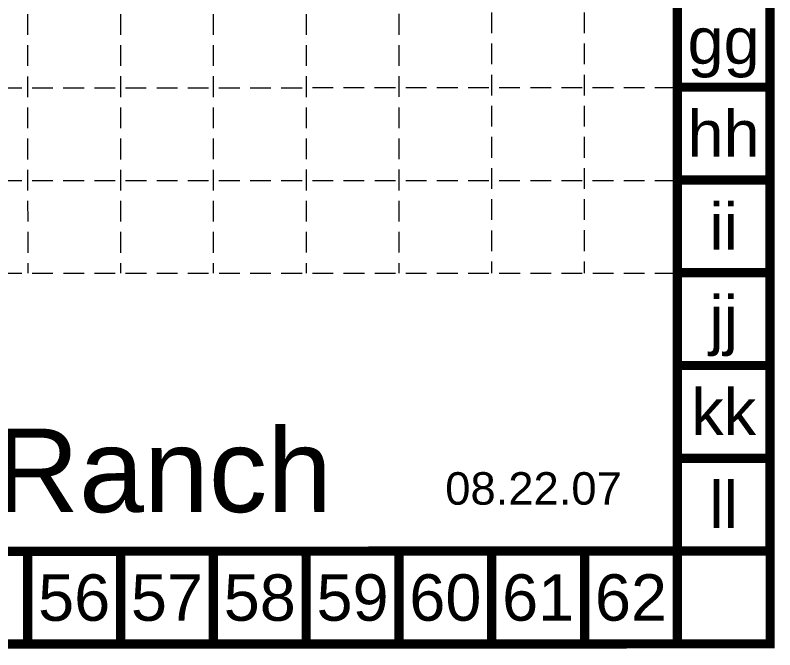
# Model space of a CAD drawing. Extents: x -500 to 2880, y -1767 to 500.
# Drawn here: x 2491.5 to 2880.3, y -1767.4 to -1442.5 of the extents above; entities that cross this region are included whole.
import ezdxf
from ezdxf.enums import TextEntityAlignment as Align

# ---------------------------------------------------------------- set-up
doc = ezdxf.new("R2010")
doc.units = 0
doc.header["$LTSCALE"] = 25
doc.header["$MEASUREMENT"] = 0
doc.linetypes.add('HIDDEN', pattern=[0.375, 0.25, -0.125])
doc.layers.get('0').update_dxf_attribs({"linetype": 'CONTINUOUS'})
doc.layers.add('BASE', color=7, linetype='CONTINUOUS')
doc.layers.add('GRID', color=254, linetype='HIDDEN')
doc.styles.get("Standard").update_dxf_attribs({"font": 'ARIAL.TTF'})

msp = doc.modelspace()

# ---------------------------------------------------------------- linework, layer by layer
at = {"layer": 'BASE', "color": 9}
msp.add_line((2829.99, 88.16), (2830.4, -1716.84), dxfattribs=at)
at = {"layer": 'BASE', "const_width": 4.75}
for points in [[(-162.09, -1765.02), (2877.91, -1764.33), (2877.48, 135.67), (-162.52, 134.98)], [(-114.6, -1717.51), (2830.4, -1716.84), (2829.99, 88.16), (-115.01, 87.49)]]:
    msp.add_lwpolyline(points, close=True, dxfattribs=at)
for points in [[(2877.85, -1479.33), (2830.35, -1479.34)], [(2877.86, -1526.83), (2830.36, -1526.84)], [(2877.87, -1574.33), (2830.37, -1574.34)], [(2877.88, -1621.83), (2830.38, -1621.84)], [(2877.89, -1669.33), (2830.39, -1669.34)], [(2497.91, -1764.42), (2497.9, -1716.92)], [(2545.41, -1764.41), (2545.4, -1716.91)], [(2592.91, -1764.4), (2592.9, -1716.9)], [(2640.41, -1764.38), (2640.4, -1716.88)], [(2687.91, -1764.37), (2687.9, -1716.87)], [(2735.41, -1764.36), (2735.4, -1716.86)], [(2782.91, -1764.35), (2782.9, -1716.85)], [(2877.9, -1716.83), (2830.4, -1716.84)], [(2830.41, -1764.34), (2830.4, -1716.84)]]:
    msp.add_lwpolyline(points, dxfattribs=at)
at = {"layer": 'GRID', "color": 252, "linetype": 'HIDDEN', "lineweight": 0, "ltscale": 1.7}
for p, q in [((2497.49, 88.08), (2497.87, -1574.63)), ((2544.99, 88.09), (2545.37, -1574.62)), ((2592.49, 88.1), (2592.87, -1574.6)), ((2639.99, 88.12), (2640.37, -1574.59)), ((2687.49, 88.13), (2687.87, -1574.58)), ((2734.91, 88.92), (2735.29, -1574.57)), ((2782.41, 88.93), (2782.79, -1574.56)), ((-113.59, -1480.22), (2831.41, -1479.55)), ((-113.58, -1527.72), (2831.42, -1527.05)), ((-113.56, -1575.22), (2831.44, -1574.55))]:
    msp.add_line(p, q, dxfattribs=at)

# ---------------------------------------------------------------- texts
at = {"insert": (2432.89, -1654.18), "char_height": 42.75, "width": 557.3397, "attachment_point": 2, "rotation": 0.0129}
msp.add_mtext('Fontanna Ranch', dxfattribs=at)
at = {"layer": 'BASE'}
for s, p in [('gg', (2854.09, -1455.59)), ('hh', (2854.1, -1503.09)), ('ii', (2854.11, -1550.59)), ('jj', (2854.13, -1598.09)), ('kk', (2854.14, -1645.59)), ('ll', (2854.15, -1693.09)), ('56', (2521.66, -1740.66)), ('57', (2569.16, -1740.65)), ('58', (2616.66, -1740.64)), ('59', (2664.16, -1740.63)), ('60', (2711.66, -1740.62)), ('61', (2759.16, -1740.61)), ('62', (2806.66, -1740.6))]:
    msp.add_text(s, height=23.75, rotation=0.0129, dxfattribs=at).set_placement(p, align=Align.MIDDLE_CENTER)
msp.add_text('08.22.07', height=16.625, rotation=0.0129, dxfattribs=at).set_placement((2756.79, -1693.08), align=Align.CENTER)

doc.saveas('drawing.dxf')
